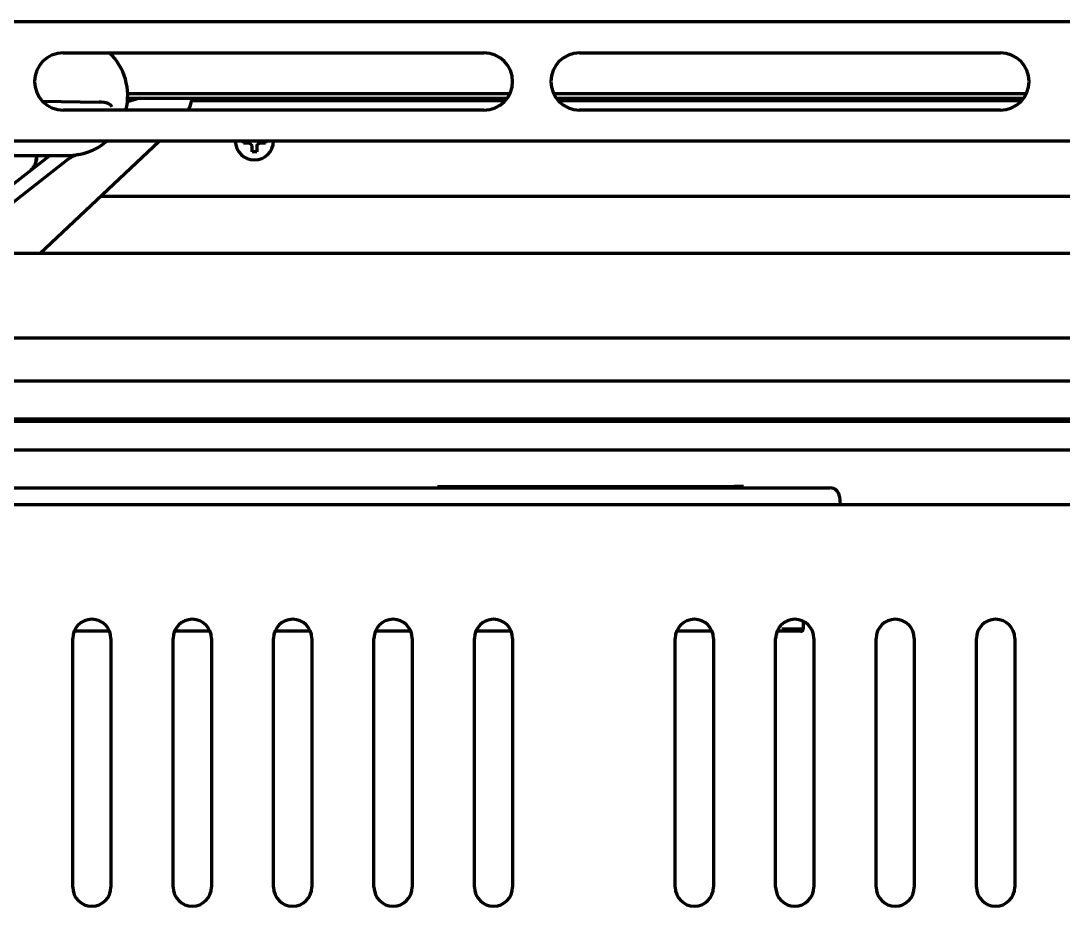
# Model space of a CAD drawing. Header units: inches. Extents: x -2405 to 7588, y 441 to 5654.
# Drawn here: x 2321.9 to 2539.9, y 5390.5 to 5575.7 of the extents above; entities that cross this region are included whole.
import ezdxf

# ---------------------------------------------------------------- set-up
doc = ezdxf.new("R2010")
doc.units = ezdxf.units.IN

msp = doc.modelspace()

# ---------------------------------------------------------------- linework, layer by layer
at = {"linetype": 'Continuous', "lineweight": 70}
for p, q in [((2503.04, 5575.71), (2503.04, 5575.53)), ((2525.64, 5575.71), (2525.64, 5575.53)), ((2531.8, 5575.71), (2531.8, 5575.53)), ((2863.78, 5575.53), (2317.78, 5575.53)), ((2538.66, 5575.53), (2538.66, 5575.63)), ((2539.03, 5575.53), (2539.03, 5575.63)), ((2330.78, 5569.03), (2418.78, 5569.03)), ((2438.78, 5569.03), (2526.78, 5569.03)), ((2344.27, 5560.53), (2424.23, 5560.53)), ((2433.32, 5560.53), (2532.23, 5560.53)), ((2326.39, 5558.93), (2338.28, 5558.73)), ((2346.84, 5559.53), (2344.21, 5558.74)), ((2344.27, 5559.53), (2423.65, 5559.53)), ((2357.64, 5559.03), (2423.25, 5559.03)), ((2433.9, 5559.53), (2531.66, 5559.53)), ((2434.31, 5559.03), (2531.25, 5559.03)), ((2418.78, 5557.03), (2330.78, 5557.03)), ((2526.78, 5557.03), (2438.78, 5557.03)), ((2863.78, 5550.53), (2317.78, 5550.53)), ((2325.88, 5527.03), (2350.86, 5550.53)), ((2368.48, 5550.13), (2368.48, 5550.53)), ((2373.08, 5550.53), (2373.08, 5550.13)), ((2270.17, 5502.38), (2327.96, 5547.53)), ((2307.88, 5547.53), (2331.78, 5547.53)), ((2331.84, 5546.76), (2268.28, 5497.1)), ((2338.64, 5539.03), (2842.91, 5539.03)), ((2871.06, 5527.03), (2310.49, 5527.03)), ((2284.01, 5509.38), (2897.54, 5509.38)), ((2272.49, 5500.38), (2909.06, 5500.38)), ((2259.21, 5491.98), (2920.34, 5491.98)), ((2915.53, 5492.39), (2264.03, 5492.39)), ((2261.28, 5485.98), (2918.27, 5485.98)), ((2261.28, 5478.03), (2486.16, 5478.03)), ((2409.08, 5478.33), (2411.08, 5478.33)), ((2409.08, 5478.03), (2409.08, 5478.33)), ((2411.08, 5478.33), (2471.08, 5478.33)), ((2473.08, 5478.33), (2471.08, 5478.33)), ((2473.08, 5478.33), (2473.08, 5478.03)), ((2486.16, 5478.03), (2491.14, 5478.03)), ((2493.13, 5476.21), (2493.28, 5474.53)), ((2261.29, 5474.53), (2574.78, 5474.53)), ((2485.56, 5450.11), (2485.55, 5448.53)), ((2340.48, 5448.03), (2333.07, 5448.03)), ((2361.48, 5448.03), (2354.07, 5448.03)), ((2382.48, 5448.03), (2375.06, 5448.03)), ((2403.48, 5448.03), (2396.07, 5448.03)), ((2424.48, 5448.03), (2417.07, 5448.03)), ((2466.48, 5448.03), (2459.07, 5448.03)), ((2481.05, 5448.03), (2480.07, 5448.03)), ((2485.05, 5448.03), (2481.05, 5448.03)), ((2332.78, 5394.53), (2332.78, 5446.53)), ((2340.78, 5446.53), (2340.78, 5394.53)), ((2353.78, 5394.53), (2353.78, 5446.53)), ((2361.78, 5446.53), (2361.78, 5394.53)), ((2374.78, 5394.53), (2374.78, 5446.53)), ((2382.78, 5446.53), (2382.78, 5394.53)), ((2395.78, 5394.53), (2395.78, 5446.53)), ((2403.78, 5446.53), (2403.78, 5394.53)), ((2416.78, 5394.53), (2416.78, 5446.53)), ((2424.78, 5446.53), (2424.78, 5394.53)), ((2458.78, 5394.53), (2458.78, 5446.53)), ((2466.78, 5446.53), (2466.78, 5394.53)), ((2479.78, 5394.53), (2479.78, 5446.53)), ((2487.78, 5446.53), (2487.78, 5394.53)), ((2500.78, 5394.53), (2500.78, 5446.53)), ((2508.78, 5446.53), (2508.78, 5394.53)), ((2521.78, 5394.53), (2521.78, 5446.53)), ((2529.78, 5446.53), (2529.78, 5394.53))]:
    msp.add_line(p, q, dxfattribs=at)
for centre, radius, start, end in [((2330.78, 5563.03), 6, 90, 270), ((2331.78, 5560.03), 12.5, 346.1142, 46.0542), ((2418.78, 5563.03), 6, 270, 90), ((2438.78, 5563.03), 6, 90, 270), ((2526.78, 5563.03), 6, 270, 90), ((2349.78, 5560.49), 8, 334.3874, 350.2241), ((2331.78, 5560.03), 12.5, 270, 310.5375), ((2370.78, 5550.63), 4, 181.4344, 358.5713), ((2334.92, 5542.82), 5, 100.3502, 128), ((2491.14, 5476.03), 2, 5, 90), ((2336.78, 5446.53), 4, 0, 180), ((2357.78, 5446.53), 4, 0, 180), ((2378.78, 5446.53), 4, 0, 180), ((2399.78, 5446.53), 4, 0, 180), ((2420.78, 5446.53), 4, 0, 180), ((2462.78, 5446.53), 4, 0, 180), ((2483.78, 5446.53), 4, 0, 180), ((2504.78, 5446.53), 4, 0, 180), ((2525.78, 5446.53), 4, 0, 180), ((2485.05, 5448.53), 0.5, 270, 359.5), ((2336.78, 5394.53), 4, 180, 0), ((2357.78, 5394.53), 4, 180, 0), ((2378.78, 5394.53), 4, 180, 0), ((2399.78, 5394.53), 4, 180, 0), ((2420.78, 5394.53), 4, 180, 0), ((2462.78, 5394.53), 4, 180, 0), ((2483.78, 5394.53), 4, 180, 0), ((2504.78, 5394.53), 4, 180, 0), ((2525.78, 5394.53), 4, 180, 0)]:
    msp.add_arc(centre, radius, start, end, dxfattribs=at)
for centre, major_axis, ratio, start_param, end_param in [((2338.26, 5557.73), (2.7, -0.05), 0.369633, 0.010548, 1.570796), ((2481.05, 5448.53), (4.5, 0), 0.00097, 4.712458, 6.283178)]:
    msp.add_ellipse(centre, major_axis=major_axis, ratio=ratio, start_param=start_param, end_param=end_param, dxfattribs=at)
for points in [[(2369.78, 5550.13), (2369.72, 5550.13), (2369.61, 5550.13), (2369.45, 5550.13), (2369.29, 5550.13), (2369.14, 5550.13), (2368.99, 5550.13), (2368.83, 5550.13), (2368.66, 5550.13), (2368.54, 5550.13), (2368.48, 5550.13)], [(2370.28, 5549.63), (2370.25, 5549.66), (2370.2, 5549.71), (2370.12, 5549.78), (2370.05, 5549.86), (2369.98, 5549.93), (2369.91, 5549.99), (2369.84, 5550.06), (2369.8, 5550.11), (2369.78, 5550.13)], [(2371.78, 5550.13), (2371.75, 5550.11), (2371.7, 5550.06), (2371.63, 5549.99), (2371.56, 5549.92), (2371.49, 5549.85), (2371.42, 5549.78), (2371.35, 5549.7), (2371.3, 5549.66), (2371.28, 5549.63)], [(2371.28, 5549.63), (2371.28, 5549.58), (2371.28, 5549.47), (2371.28, 5549.31), (2371.28, 5549.15), (2371.28, 5548.99), (2371.28, 5548.84), (2371.28, 5548.69), (2371.28, 5548.52), (2371.28, 5548.4), (2371.28, 5548.33)], [(2371.28, 5548.33), (2371.11, 5548.33), (2370.78, 5548.33), (2370.44, 5548.33), (2370.28, 5548.33)]]:
    msp.add_open_spline(points, degree=3, dxfattribs=at)
for points, knots in [([(2370.28, 5548.33), (2370.28, 5548.54), (2370.28, 5548.75), (2370.28, 5549.07), (2370.28, 5549.18), (2370.28, 5549.4), (2370.28, 5549.52), (2370.28, 5549.63)], [0, 0, 0, 0, 0.5, 0.5, 0.75, 0.75, 1, 1, 1, 1]), ([(2373.08, 5550.13), (2372.87, 5550.13), (2372.66, 5550.13), (2372.34, 5550.13), (2372.23, 5550.13), (2372, 5550.13), (2371.89, 5550.13), (2371.78, 5550.13)], [0, 0, 0, 0, 0.5, 0.5, 0.75, 0.75, 1, 1, 1, 1]), ([(2325.07, 5546.26), (2325.09, 5546.31), (2325.14, 5546.5), (2325.2, 5546.84), (2325.23, 5547.22), (2325.22, 5547.46), (2325.22, 5547.55)], [0, 0, 0, 0, 0.113143, 0.45652, 0.799897, 1, 1, 1, 1]), ([(2325.22, 5547.54), (2325.22, 5547.43), (2325.23, 5547), (2325.19, 5546.56), (2325.07, 5546.26), (2325.07, 5546.26)], [0, 0, 0, 0, 0.251529, 0.997342, 1, 1, 1, 1]), ([(2325.07, 5546.26), (2324.99, 5545.96), (2324.79, 5545.45), (2324.41, 5544.9), (2324.16, 5544.61), (2324.06, 5544.5), (2324.03, 5544.47), (2324.02, 5544.47)], [0, 0, 0, 0, 0.386794, 0.716795, 0.856041, 0.980586, 1, 1, 1, 1])]:
    msp.add_open_spline(points, degree=3, knots=knots, dxfattribs=at)

doc.saveas('drawing.dxf')
